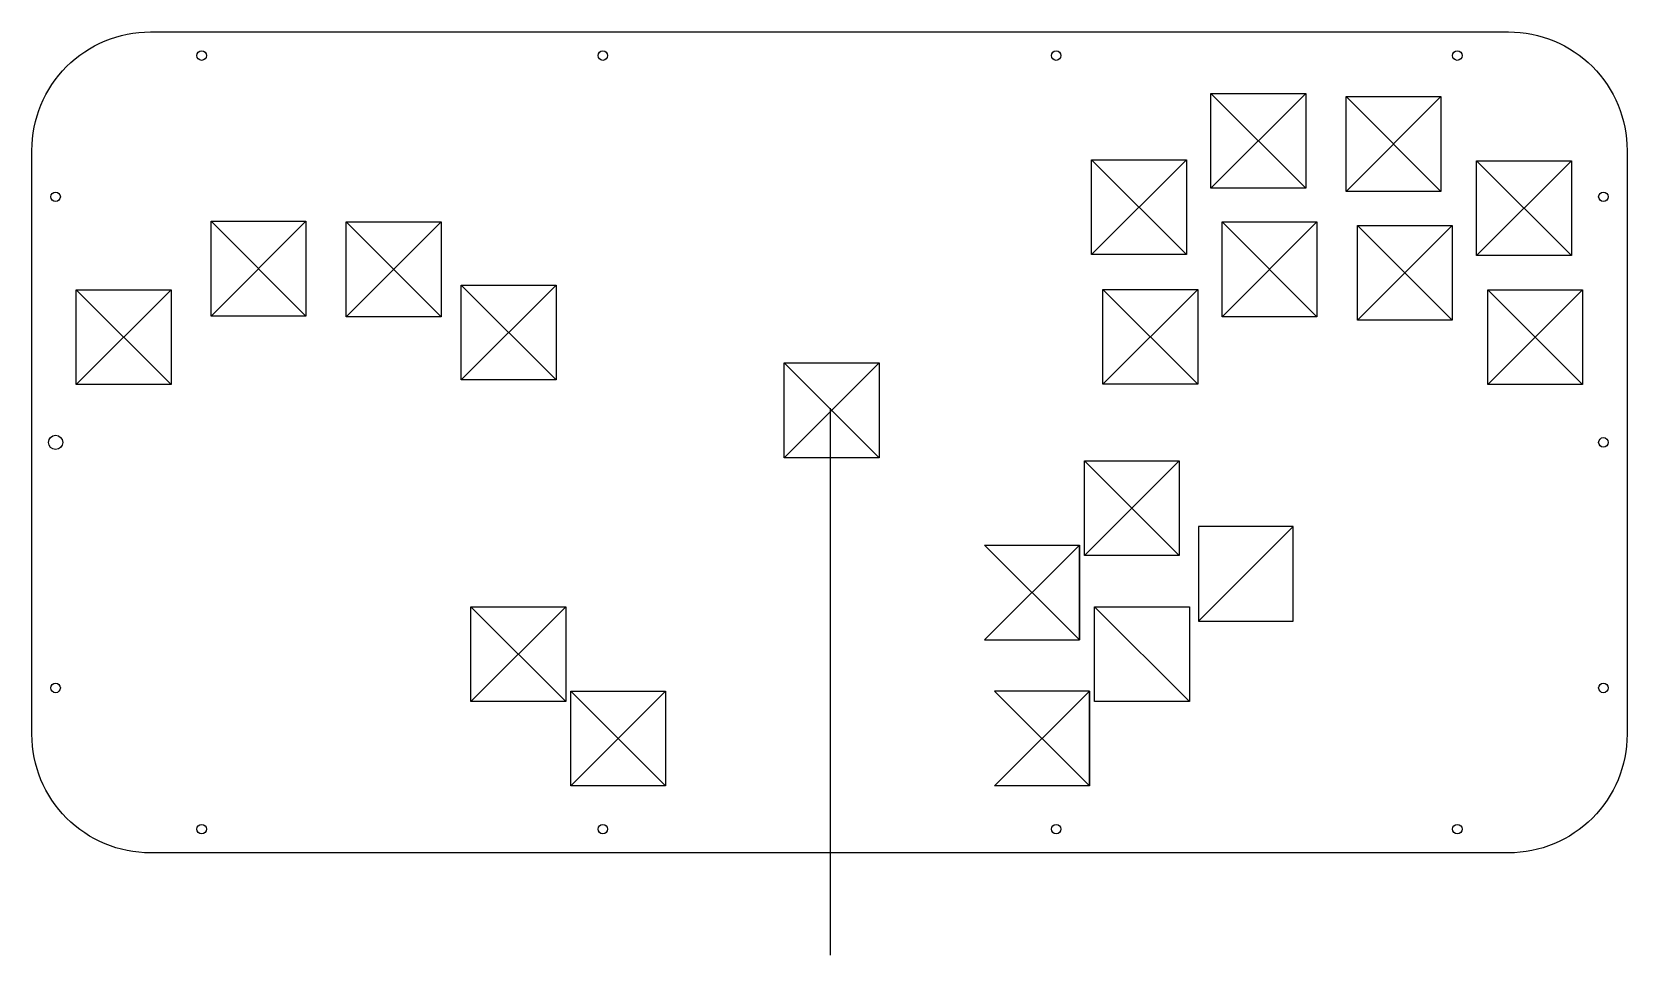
# Model space of a CAD drawing. Header units: millimetres. Extents: x 50 to 387, y 25 to 220.
import ezdxf

# ---------------------------------------------------------------- set-up
doc = ezdxf.new("R2010")
doc.units = ezdxf.units.MM
doc.layers.get('0').update_dxf_attribs({"linetype": 'CONTINUOUS'})

msp = doc.modelspace()

# ---------------------------------------------------------------- linework, layer by layer
for p, q in [((298.82, 206.79), (318.82, 206.79)), ((298.82, 186.79), (318.82, 206.79)), ((318.82, 186.79), (298.82, 206.79)), ((298.82, 186.79), (298.82, 206.79)), ((318.82, 206.79), (318.82, 186.79)), ((327.34, 206.14), (347.34, 206.14)), ((327.34, 186.14), (327.34, 206.14)), ((347.34, 186.14), (327.34, 206.14)), ((327.34, 186.14), (347.34, 206.14)), ((347.34, 206.14), (347.34, 186.14)), ((273.67, 172.78), (293.67, 192.78)), ((273.67, 172.78), (273.67, 192.78)), ((293.67, 172.78), (273.67, 192.78)), ((273.67, 192.78), (293.67, 192.78)), ((293.67, 192.78), (293.67, 172.78)), ((354.85, 172.58), (354.85, 192.58)), ((374.85, 172.58), (354.85, 192.58)), ((354.85, 192.58), (374.85, 192.58)), ((354.85, 172.58), (374.85, 192.58)), ((374.85, 192.58), (374.85, 172.58)), ((318.82, 186.79), (298.82, 186.79)), ((347.34, 186.14), (327.34, 186.14)), ((87.97, 159.83), (87.97, 179.83)), ((87.97, 159.83), (107.97, 179.83)), ((107.97, 159.83), (87.97, 179.83)), ((87.97, 179.83), (107.97, 179.83)), ((107.97, 179.83), (107.97, 159.83)), ((136.49, 159.69), (116.49, 179.69)), ((116.49, 159.69), (116.49, 179.69)), ((116.49, 159.69), (136.49, 179.69)), ((116.49, 179.69), (136.49, 179.69)), ((136.49, 179.69), (136.49, 159.69)), ((321.2, 159.69), (301.2, 179.69)), ((301.2, 179.69), (321.2, 179.69)), ((301.2, 159.69), (321.2, 179.69)), ((301.2, 159.69), (301.2, 179.69)), ((321.2, 179.69), (321.2, 159.69)), ((329.72, 178.94), (349.72, 178.94)), ((329.72, 158.94), (329.72, 178.94)), ((329.72, 158.94), (349.72, 178.94)), ((349.72, 158.94), (329.72, 178.94)), ((349.72, 178.94), (349.72, 158.94)), ((293.67, 172.78), (273.67, 172.78)), ((374.85, 172.58), (354.85, 172.58)), ((59.57, 145.38), (59.57, 165.38)), ((59.57, 165.38), (79.57, 165.38)), ((79.57, 145.38), (59.57, 165.38)), ((59.57, 145.38), (79.57, 165.38)), ((79.57, 165.38), (79.57, 145.38)), ((140.74, 146.34), (160.74, 166.34)), ((160.74, 146.34), (140.74, 166.34)), ((140.74, 166.34), (160.74, 166.34)), ((140.74, 146.34), (140.74, 166.34)), ((160.74, 166.34), (160.74, 146.34)), ((296.06, 145.46), (276.06, 165.46)), ((276.06, 165.46), (296.06, 165.46)), ((276.06, 145.46), (296.06, 165.46)), ((276.06, 145.46), (276.06, 165.46)), ((296.06, 165.46), (296.06, 145.46)), ((357.23, 165.38), (377.23, 165.38)), ((357.23, 145.38), (377.23, 165.38)), ((377.23, 145.38), (357.23, 165.38)), ((357.23, 145.38), (357.23, 165.38)), ((377.23, 165.38), (377.23, 145.38)), ((107.97, 159.83), (87.97, 159.83)), ((136.49, 159.69), (116.49, 159.69)), ((321.2, 159.69), (301.2, 159.69)), ((349.72, 158.94), (329.72, 158.94)), ((208.85, 149.93), (228.85, 149.93)), ((228.85, 129.93), (208.85, 149.93)), ((208.85, 129.93), (208.85, 149.93)), ((208.85, 129.93), (228.85, 149.93)), ((228.85, 149.93), (228.85, 129.93)), ((79.57, 145.38), (59.57, 145.38)), ((160.74, 146.34), (140.74, 146.34)), ((296.06, 145.46), (276.06, 145.46)), ((377.23, 145.38), (357.23, 145.38)), ((218.53, 140.37), (218.53, 25)), ((228.85, 129.93), (208.85, 129.93)), ((272.16, 109.29), (272.16, 129.29)), ((292.16, 109.29), (272.16, 129.29)), ((272.16, 129.29), (292.16, 129.29)), ((272.16, 109.29), (292.16, 129.29)), ((292.16, 129.29), (292.16, 109.29)), ((292.16, 109.29), (272.16, 109.29)), ((162.78, 78.51), (142.78, 98.51)), ((142.78, 78.51), (142.78, 98.51)), ((142.78, 98.51), (162.78, 98.51)), ((142.78, 78.51), (162.78, 98.51)), ((162.78, 98.51), (162.78, 78.51)), ((162.78, 78.51), (142.78, 78.51)), ((163.85, 60.72), (163.85, 80.72)), ((163.85, 80.72), (183.85, 80.72)), ((183.85, 60.72), (163.85, 80.72)), ((163.85, 60.72), (183.85, 80.72)), ((183.85, 80.72), (183.85, 60.72)), ((183.85, 60.72), (163.85, 60.72))]:
    msp.add_line(p, q)
msp.add_lwpolyline([(361.6, 219.78, -0.414214), (386.6, 194.78), (386.6, 71.58, -0.414214), (361.6, 46.58), (75.2, 46.58, -0.414214), (50.2, 71.58), (50.2, 194.78, -0.414214), (75.2, 219.78)], format="xyb", close=True)
for points in [[(316.19, 115.44), (296.19, 115.44), (296.19, 95.44), (316.19, 95.44), (316.19, 115.44), (296.19, 95.44)], [(271.09, 111.49), (251.09, 91.49), (271.09, 91.49), (251.09, 111.49), (271.09, 111.49), (271.09, 91.49)], [(274.29, 98.51), (294.29, 98.51), (294.29, 78.51), (274.29, 78.51), (274.29, 98.51), (294.29, 78.51)], [(273.22, 60.72), (253.22, 60.72), (273.22, 80.72), (253.22, 80.72), (273.22, 60.72), (273.22, 80.72)]]:
    msp.add_lwpolyline(points, close=True)
for centre, radius in [((86, 214.78), 1), ((170.6, 214.78), 1), ((266.2, 214.78), 1), ((350.8, 214.78), 1), ((55.2, 185), 1), ((381.6, 185), 1), ((55.2, 133.18), 1.5), ((381.6, 133.18), 1), ((55.2, 81.36), 1), ((381.6, 81.36), 1), ((86, 51.58), 1), ((170.6, 51.58), 1), ((266.2, 51.58), 1), ((350.8, 51.58), 1)]:
    msp.add_circle(centre, radius)

doc.saveas('drawing.dxf')
